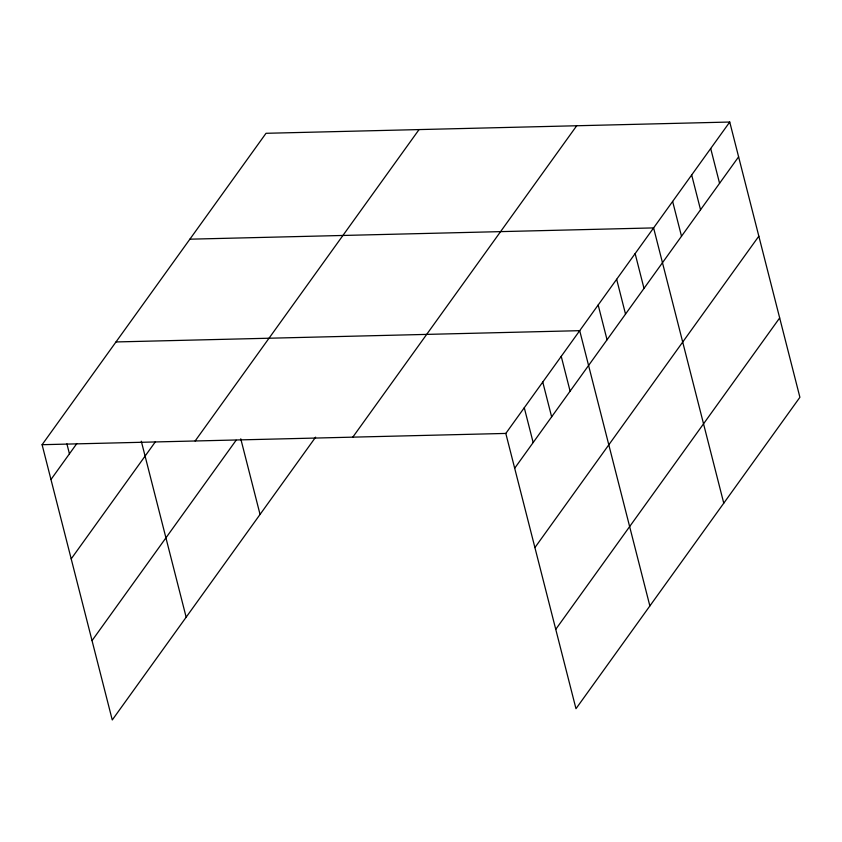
<?xml version="1.0" encoding="UTF-8"?>
<svg xmlns="http://www.w3.org/2000/svg" width="842" height="842" viewBox="0 0 842 842"><rect width="100%" height="100%" fill="white"/><g stroke="black" fill="none" stroke-linecap="round" stroke-linejoin="round"><path stroke-width="1.26" d="M315.634 437.156L112.26 719.963L42.1 444.702L266.019 133.299L729.74 122.037L799.9 397.298L575.981 708.701L505.81 433.43L729.74 122.037M50.973 479.508L76.832 443.545M71.202 558.856L155.433 441.713M195.123 440.987L419.053 129.584M92.041 640.615L236.128 440.229M352.787 437.156L576.707 125.753M514.683 468.236L738.613 156.833M534.912 547.595L758.831 236.192M555.752 629.342L779.671 317.939M189.892 239.181L653.602 227.908L723.762 503.169M115.996 341.947L579.706 330.674L649.866 605.935M42.1 444.702L505.81 433.43M710.701 148.508L719.573 183.303M691.671 174.968L700.544 209.774M672.632 201.438L681.504 236.244M635.131 253.6L644.004 288.406M616.66 279.291L625.522 314.098M598.178 304.983L607.05 339.789M561.235 356.366L570.108 391.172M542.764 382.058L551.636 416.853M524.282 407.749L533.154 442.545M240.77 438.808L260.052 514.441M141.298 441.219L186.156 617.207M66.907 443.871L69.444 453.817"/></g></svg>
